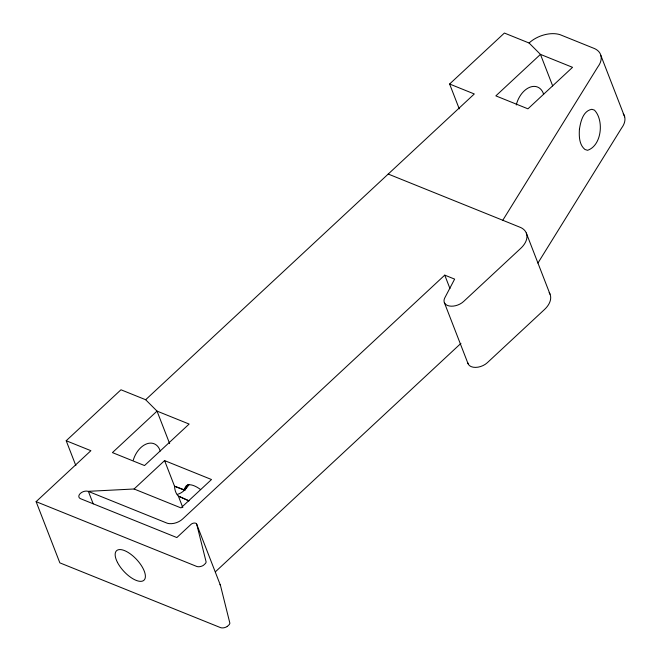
<?xml version="1.0" encoding="UTF-8"?>
<svg xmlns="http://www.w3.org/2000/svg" width="661" height="661" viewBox="0 0 661 661"><rect width="100%" height="100%" fill="white"/><g stroke="black" fill="none" stroke-linecap="round" stroke-linejoin="round"><path stroke-width="0.99" d="M227.244 626.463L229.193 624.653A5.891 3.602 -21.2 0 0 229.863 623.149L220.444 585.332L196.573 523.9A3.536 2.165 -21.2 0 0 195.887 523.33A3.561 2.181 -21.2 0 0 195.251 523.115A3.536 2.165 -21.2 0 0 192.781 523.363A3.561 2.181 -21.2 0 0 190.93 524.454L176.851 537.558L80.312 498.601A5.924 3.627 -21.2 0 1 80.361 493.412A5.924 3.627 -21.2 0 1 88.128 491.338L134.076 488.991L164.589 460.601L174.537 486.232L184.824 490.388L187.765 484.744M388.23 174.05L502.781 220.262L597.883 66.827A24.622 15.054 -21.2 0 0 593.248 48.063L560.123 34.703A23.705 14.492 -21.2 0 0 529.073 43.006L504.384 33.05L449.612 84.013L459.255 108.875M537.93 263.053L621.621 128.027A24.622 15.054 -21.2 0 0 623.224 113.692M75.841 465.592L66.199 440.738L120.971 389.775L145.66 399.731L157.029 411.109L189.129 424.056L144.528 465.551L112.428 452.603L157.029 411.109L169.646 443.614M227.268 626.446A5.891 3.602 -21.2 0 1 220.634 627.661L59.845 562.85L36.115 501.658L90.888 450.695L66.199 440.738M145.66 399.731L474.301 93.969L449.612 84.013M185.774 487.727L184.882 488.553L184.783 489.941L174.537 486.232L174.545 486.727A20.144 13.352 -68 0 0 178.115 495.915L189.029 500.881L178.387 496.163L182.808 507.557M502.781 220.262L520.901 227.615A23.705 14.492 -21.2 0 1 520.711 248.371L463.584 301.515A11.848 7.246 -21.2 0 1 449.216 305.969A11.848 7.246 -21.2 0 1 444.828 297.789L454.628 279.116L444.754 275.133L182.626 519.017A11.857 7.254 -21.2 0 1 169.497 523.644A11.815 7.221 -21.2 0 1 167.101 523.165L88.392 491.429L93.209 503.864M215.428 571.773L460.94 343.356M164.589 460.601L211.503 479.522L180.982 507.912L134.076 488.991M36.115 501.658L196.854 566.494A5.891 3.602 -21.2 0 0 201.547 566.213A5.891 3.602 -21.2 0 0 203.514 565.262L205.455 563.453A5.891 3.602 -21.2 0 0 206.125 561.957L196.705 524.14M185.32 488.785L184.882 488.553A20.144 8.709 47.1 0 1 200.655 489.619M529.073 43.006L540.45 54.384L572.542 67.331L527.941 108.825L495.849 95.878L540.45 54.384L552.687 85.938M220.444 585.332L220.311 585.092A3.553 2.173 -21.2 0 0 219.906 584.688M600.94 55.656L624.678 116.848M526.28 232.994L550.018 294.186M444.754 275.133L449.943 288.518M444.341 302.564L468.079 363.757M516.274 104.983A20.144 13.352 -68 0 1 529.858 87.235A20.144 13.352 -68 0 1 543.656 94.308M133.291 460.089A20.144 13.352 -68 0 1 147.048 443.738A20.144 13.352 -68 0 1 160.235 451.033M188.947 484.662A20.144 13.352 -68 0 1 177.338 494.387M549.151 292.575A23.705 14.492 -21.2 0 1 544.441 309.563L487.322 362.707A11.848 7.246 -21.2 0 1 475.515 367.392A11.848 7.246 -21.2 0 1 467.823 362.881M579.416 129.333C578.995 136.249 579.127 144.709 584.96 149.485L587.546 150.303C601.807 145.618 604.22 120.095 594.413 110.114L591.826 109.296C582.969 110.874 580.606 121.773 579.416 129.333M117.443 562.362A20.144 8.709 47.1 0 0 143.635 580.498A20.144 8.709 47.1 0 0 129.746 553.488A20.144 8.709 47.1 0 0 117.443 562.362"/></g></svg>
